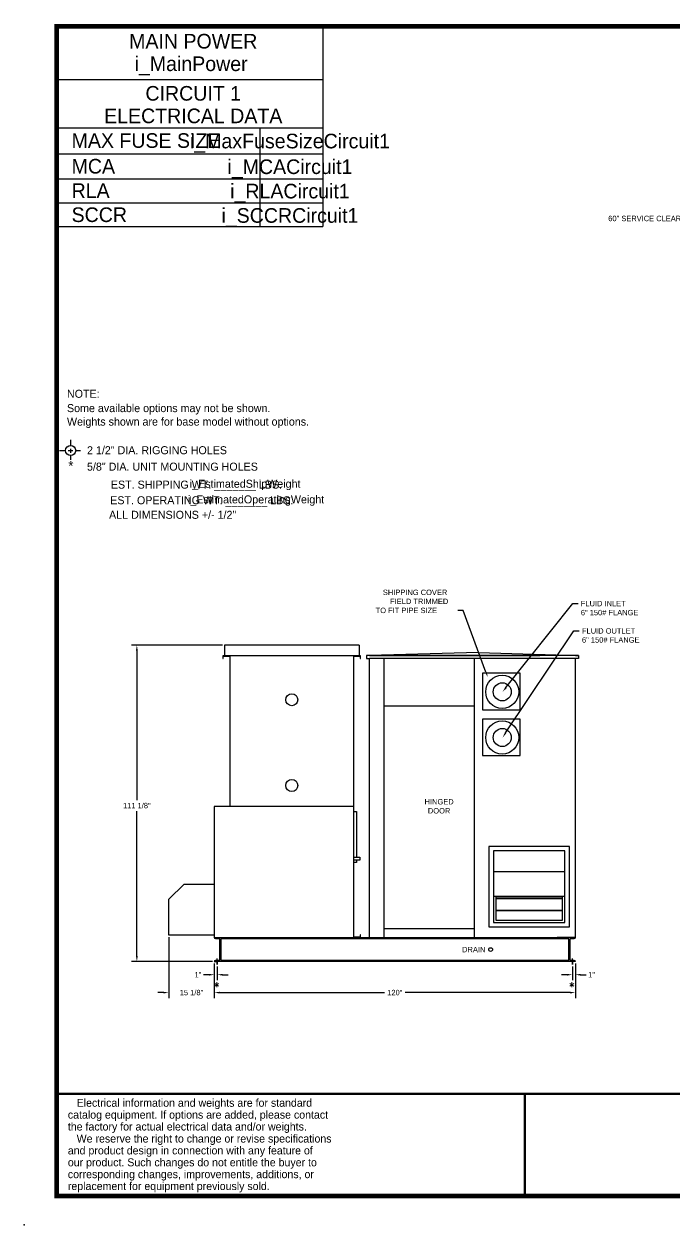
# Model space of a CAD drawing. Header units: inches. Extents: x -268 to 373, y -127 to 277.
# Drawn here: x -267.5 to -51.2, y -127.2 to 272 of the extents above; entities that cross this region are included whole.
import ezdxf
from ezdxf.enums import TextEntityAlignment as Align

# ---------------------------------------------------------------- set-up
doc = ezdxf.new("R2010")
doc.units = ezdxf.units.IN
doc.header["$MEASUREMENT"] = 0
doc.layers.get('0').update_dxf_attribs({"color": 10})
doc.layers.add('C1E', color=1, linetype='Continuous')
doc.styles.add('ROMANS', font='romans.shx', dxfattribs={"height": 0.125})

msp = doc.modelspace()

# ---------------------------------------------------------------- linework, layer by layer
at = {"lineweight": 30}
for p, q in [((-252.05238, 133.76737), (-252.05238, 132.00235)), ((-255.70922, 130.19081), (-253.91922, 130.19081)), ((-252.8865, 130.19081), (-251.37715, 130.19081)), ((-252.05238, 130.76287), (-252.05238, 129.42805)), ((-252.05238, 128.47461), (-252.05238, 127.08268)), ((-250.34443, 130.19081), (-248.81514, 130.19081)), ((-101.15055, -117.62395), (-101.15055, -83.60395))]:
    msp.add_line(p, q, dxfattribs=at)
at = {"color": 1, "ltscale": 5}
for p, q in [((-201.57893, 65.49027), (-231.85318, 65.49027)), ((-230.05318, 63.69027), (-230.05318, 13.97777)), ((-152.70393, 62.11027), (-153.70393, 62.11027)), ((-153.70393, 62.11027), (-153.70393, 61.11027)), ((-153.70393, 61.11027), (-152.70393, 61.11027)), ((-116.51643, 63.11027), (-152.70393, 62.11027)), ((-152.70393, 62.11027), (-96.1746, 62.11027)), ((-83.32893, 62.11027), (-152.70393, 62.11027)), ((-152.70393, -31.63473), (-152.70393, 61.11027)), ((-83.32893, 61.11027), (-152.70393, 61.11027)), ((-147.8713, -31.63473), (-147.8713, 61.11027)), ((-117.8713, -31.63473), (-117.8713, 61.11027)), ((-116.51643, 63.11027), (-83.32893, 62.11027)), ((-84.32893, 62.11027), (-83.32893, 62.11027)), ((-84.32893, -31.63473), (-84.32893, 61.11027)), ((-83.32893, 62.11027), (-83.32893, 61.11027)), ((-102.72158, 56.17217), (-115.20075, 56.17217)), ((-115.20075, 56.17217), (-115.20075, 44.03575)), ((-102.72158, 44.03575), (-102.72158, 56.17217)), ((-147.8713, 45.36527), (-117.8713, 45.36527)), ((-115.20075, 44.03575), (-102.72158, 44.03575)), ((-102.72158, 40.91814), (-115.20075, 40.91814)), ((-115.20075, 40.91814), (-115.20075, 28.78172)), ((-102.72158, 28.78172), (-102.72158, 40.91814)), ((-152.70393, -31.63473), (-152.70393, 38.49027)), ((-115.20075, 28.78172), (-102.72158, 28.78172)), ((-230.05318, -37.83473), (-230.05318, 10.37777)), ((-219.45393, -31.50973), (-219.45393, -51.77779)), ((-204.32893, -31.63473), (-86.57893, -31.63473)), ((-204.32893, -31.63473), (-204.32893, -31.63473)), ((-202.07893, -39.63473), (-202.07893, -31.63473)), ((-155.70393, -31.63473), (-152.70393, -31.63473)), ((-152.70393, -31.63473), (-146.70393, -31.63473)), ((-147.8713, -28.63473), (-117.8713, -28.63473)), ((-84.32893, -31.63473), (-90.32893, -31.63473)), ((-86.57893, -31.63473), (-86.57893, -39.63473)), ((-84.32893, -31.63473), (-84.32893, -31.63473)), ((-203.95393, -32.00973), (-202.82893, -32.00973)), ((-202.45393, -38.88473), (-202.45393, -32.38473)), ((-202.07893, -32.00973), (-86.57893, -32.00973)), ((-86.20393, -32.38473), (-86.20393, -38.88473)), ((-85.82893, -32.00973), (-84.70393, -32.00973)), ((-204.95393, -39.63473), (-231.85318, -39.63473)), ((-84.32893, -39.63473), (-204.32893, -39.63473)), ((-204.32893, -39.63473), (-204.32893, -39.63473)), ((-204.32893, -39.63473), (-203.32893, -39.63473)), ((-202.82893, -39.25973), (-203.95393, -39.25973)), ((-203.32893, -40.63473), (-203.32893, -38.63473)), ((-203.32893, -39.63473), (-203.32893, -40.63473)), ((-86.57893, -39.25973), (-202.07893, -39.25973)), ((-84.70393, -39.25973), (-85.82893, -39.25973)), ((-85.32893, -40.63473), (-85.32893, -38.63473)), ((-84.32893, -39.63473), (-85.32893, -39.63473)), ((-85.32893, -39.63473), (-85.32893, -40.63473)), ((-84.32893, -39.63473), (-84.32893, -39.63473)), ((-204.32893, -40.25973), (-204.32893, -45.83833)), ((-204.32893, -40.88473), (-204.32893, -51.77779)), ((-204.32893, -40.88473), (-204.32893, -51.77779)), ((-203.32893, -41.25973), (-203.32893, -45.83833)), ((-85.32893, -41.25973), (-85.32893, -45.83833)), ((-84.32893, -40.25973), (-84.32893, -45.83833)), ((-84.32893, -40.88473), (-84.32893, -51.77779)), ((-206.12893, -44.03833), (-207.92893, -44.03833)), ((-201.52893, -44.03833), (-199.72893, -44.03833)), ((-87.12893, -44.03833), (-88.92893, -44.03833)), ((-82.52893, -44.03833), (-80.72893, -44.03833)), ((-221.25393, -49.97779), (-223.05393, -49.97779)), ((-202.52893, -49.97779), (-200.72893, -49.97779)), ((-202.52893, -49.97779), (-147.77893, -49.97779)), ((-86.12893, -49.97779), (-140.87893, -49.97779))]:
    msp.add_line(p, q, dxfattribs=at)
at = {"color": 1, "linetype": 'Continuous'}
for p, q in [((-156.20393, 65.49027), (-200.95393, 65.49027)), ((-200.95393, 65.49027), (-200.95393, 61.99027)), ((-156.20393, 65.49027), (-156.20393, 61.99027)), ((-201.45393, 61.99027), (-201.45393, 61.11027)), ((-199.20393, 61.99027), (-201.45393, 61.99027)), ((-201.45393, 61.11027), (-201.32893, 61.11027)), ((-201.32893, 61.86527), (-199.20393, 61.86527)), ((-201.32893, 61.11027), (-201.32893, 61.86527)), ((-199.20393, 61.99027), (-199.20393, 61.97427)), ((-157.95393, 61.99027), (-199.20393, 61.99027)), ((-157.95393, 61.97427), (-199.20393, 61.97427)), ((-199.20393, 61.86527), (-199.20393, 11.88127)), ((-155.70393, 61.99027), (-157.95393, 61.99027)), ((-157.95393, 61.99027), (-157.95393, 61.97427)), ((-157.95393, 11.88127), (-157.95393, 61.86527)), ((-157.95393, 61.86527), (-155.82893, 61.86527)), ((-155.82893, 61.86527), (-155.82893, 61.11027)), ((-155.82893, 61.11027), (-155.70393, 61.11027)), ((-155.70393, 61.11027), (-155.70393, 61.99027)), ((-184.59485, 11.86527), (-204.32893, 11.86527)), ((-204.32893, 11.86527), (-204.32893, -11.71873)), ((-188.59485, 11.88127), (-199.20393, 11.88127)), ((-199.18793, 11.88127), (-199.18793, 11.86527)), ((-157.95393, 11.88127), (-184.59485, 11.88127)), ((-157.95393, 11.86527), (-184.59485, 11.86527)), ((-157.96993, 11.86527), (-157.96993, 11.88127)), ((-157.95393, -31.50973), (-157.95393, 11.86527)), ((-157.95393, 10.24027), (-157.07893, 10.24027)), ((-157.07893, 10.24027), (-157.07893, -5.00973)), ((-86.32893, -1.38473), (-113.07893, -1.38473)), ((-113.07893, -1.38473), (-113.07893, -28.13473)), ((-87.82893, -2.88473), (-111.57893, -2.88473)), ((-111.57893, -2.88473), (-111.57893, -26.63473)), ((-87.82893, -26.63473), (-87.82893, -2.88473)), ((-86.32893, -28.13473), (-86.32893, -1.38473)), ((-157.95393, -5.00973), (-155.95393, -5.00973)), ((-155.95393, -6.00973), (-157.95393, -6.00973)), ((-157.07893, -6.75973), (-157.95393, -6.75973)), ((-157.07893, -6.00973), (-157.07893, -6.75973)), ((-155.95393, -5.00973), (-155.95393, -6.00973)), ((-204.31293, -11.71873), (-204.32893, -11.71873)), ((-204.32893, -11.71873), (-204.32893, -13.88473)), ((-204.31293, -11.71873), (-204.31293, -31.61873)), ((-219.45393, -18.97573), (-214.36293, -13.88473)), ((-214.36293, -13.88473), (-204.32893, -13.88473)), ((-204.32893, -13.88473), (-204.32893, -30.88473)), ((-219.45393, -30.88473), (-219.45393, -18.97573)), ((-110.79768, -17.99844), (-110.79768, -25.85348)), ((-88.61018, -18.61094), (-110.79768, -18.61094)), ((-110.79768, -18.67344), (-88.61018, -18.67344)), ((-88.61018, -25.85348), (-88.61018, -17.99844)), ((-88.61018, -22.67344), (-110.79768, -22.67344)), ((-110.79768, -22.73594), (-88.61018, -22.73594)), ((-111.57893, -26.63473), (-87.82893, -26.63473)), ((-110.79768, -25.85348), (-88.61018, -25.85348)), ((-204.32893, -30.88473), (-219.45393, -30.88473)), ((-204.32893, -30.88473), (-204.32893, -31.61873)), ((-204.31293, -31.61873), (-204.32893, -31.61873)), ((-204.32893, -31.61873), (-204.32893, -31.63473)), ((-204.32893, -31.63473), (-155.70393, -31.63473)), ((-155.82893, -31.50973), (-157.95393, -31.50973)), ((-155.82893, -30.75473), (-155.82893, -31.50973)), ((-155.70393, -30.75473), (-155.82893, -30.75473)), ((-155.70393, -31.63473), (-155.70393, -30.75473)), ((-113.07893, -28.13473), (-86.32893, -28.13473))]:
    msp.add_line(p, q, dxfattribs=at)
at = {"ltscale": 5}
for p, q in [((-87.82893, -9.88826), (-111.57893, -9.88826)), ((-87.82893, -17.99844), (-111.57893, -17.99844))]:
    msp.add_line(p, q, dxfattribs=at)
at = {"const_width": 1.5552}
msp.add_lwpolyline([(-256.67055, -117.62395), (365.40945, -117.62395), (365.40945, 271.17605), (-256.67055, 271.17605), (-256.67055, -117.62395)], dxfattribs=at)
at = {"color": 1, "ltscale": 5}
for points in [[(-114.05444, 56.52849), (-121.59759, 77.05528), (-123.39759, 77.05528)], [(-107.39118, 51.39767), (-85.20957, 79.32771), (-83.40957, 79.32771)], [(-107.51054, 36.30974), (-84.83368, 70.24493), (-83.03368, 70.24493)]]:
    msp.add_lwpolyline(points, dxfattribs=at)
at = {"lineweight": 30, "const_width": 0.7776}
for points in [[(-100.23118, -83.60395), (-256.67055, -83.60395)], [(365.40945, -83.60395), (-101.15055, -83.60395), (-101.15055, -117.62395)]]:
    msp.add_lwpolyline(points, dxfattribs=at)
at = {"lineweight": 30}
msp.add_circle((-252.05238, 130.19081), 1.6784, dxfattribs=at)
at = {"color": 1, "ltscale": 5}
for centre, radius in [((-108.62917, 49.98811), 5.5), ((-108.62917, 49.98811), 3), ((-108.62917, 34.81314), 5.5), ((-108.62917, 34.81314), 3), ((-112.48261, -35.67276), 0.625)]:
    msp.add_circle(centre, radius, dxfattribs=at)
at = {"color": 1, "linetype": 'Continuous'}
for centre in [(-178.57893, 47.36527), (-178.57893, 18.86527)]:
    msp.add_circle(centre, 2, dxfattribs=at)
at = {"color": 1, "ltscale": 5}
for centre, start, end in [((-203.95393, -31.63473), 180, 270), ((-84.70393, -31.63473), 270, 360), ((-202.82893, -32.38473), 0, 90), ((-85.82893, -32.38473), 90, 180), ((-203.95393, -39.63473), 90, 180), ((-202.82893, -38.88473), 270, 0), ((-85.82893, -38.88473), 180, 270), ((-84.70393, -39.63473), 0, 90)]:
    msp.add_arc(centre, 0.375, start, end, dxfattribs=at)
msp.add_point((-267.54375, -127.21366))
for points in [[(-230.35318, 63.69027), (-229.75318, 63.69027), (-230.05318, 65.49027)], [(-113.77285, 56.63197), (-113.43357, 54.83896), (-114.33602, 56.42501)], [(-107.15625, 51.21109), (-108.51063, 49.98811), (-107.62611, 51.58424)], [(-107.2611, 36.14306), (-108.51063, 34.81314), (-107.75997, 36.47642)], [(-230.35318, -37.83473), (-229.75318, -37.83473), (-230.05318, -39.63473)], [(-206.12893, -43.73833), (-206.12893, -44.33833), (-204.32893, -44.03833)], [(-201.52893, -43.73833), (-201.52893, -44.33833), (-203.32893, -44.03833)], [(-87.12893, -43.73833), (-87.12893, -44.33833), (-85.32893, -44.03833)], [(-82.52893, -43.73833), (-82.52893, -44.33833), (-84.32893, -44.03833)], [(-221.25393, -49.67779), (-221.25393, -50.27779), (-219.45393, -49.97779)], [(-202.52893, -49.67779), (-202.52893, -50.27779), (-204.32893, -49.97779)], [(-202.52893, -49.67779), (-202.52893, -50.27779), (-204.32893, -49.97779)], [(-86.12893, -49.67779), (-86.12893, -50.27779), (-84.32893, -49.97779)]]:
    msp.add_solid(points, dxfattribs=at)
at = {"layer": 'C1E', "lineweight": 30}
for p, q in [((-168.26869, 271.17605), (-168.26869, 204.68203)), ((-168.26869, 253.37383), (-256.67055, 253.37383)), ((-168.26869, 237.34319), (-256.1854, 237.34319)), ((-189.2026, 237.34319), (-189.2026, 204.68203)), ((-256.21033, 228.85518), (-168.26869, 228.85518)), ((-256.40773, 220.54892), (-168.26869, 220.54892)), ((-256.81594, 212.46717), (-168.26869, 212.46717)), ((-256.80223, 204.68203), (-168.26869, 204.68203))]:
    msp.add_line(p, q, dxfattribs=at)

# ---------------------------------------------------------------- texts
at = {"color": 1}
for s, p in [('60" SERVICE CLEARANCE', (-73.40265, 206.42447)), ('SHIPPING COVER', (-148.29759, 82.15528)), ('FIELD TRIMMED', (-145.89759, 79.15528)), ('FLUID INLET', (-82.50957, 78.42771)), ('TO FIT PIPE SIZE', (-150.69759, 76.15528)), ('6" 150# FLANGE', (-82.50957, 75.42771)), ('6" 150# FLANGE', (-82.13368, 66.34493)), ('FLUID OUTLET', (-82.13368, 69.34493))]:
    msp.add_text(s, height=1.8, dxfattribs=at).set_placement(p)
at = {"lineweight": 30}
for s, height, p in [('NOTE:', 2.659392, (-253.2746, 147.73128)), ('Some available options may not be shown.', 2.659392, (-253.2746, 142.95805)), ('Weights shown are for base model without options.', 2.659392, (-253.2746, 138.47411)), ('2 1/2" DIA. RIGGING HOLES', 2.659392, (-246.61688, 128.96544)), ('5/8" DIA. UNIT MOUNTING HOLES', 2.659392, (-246.61688, 123.51064)), ('   Electrical information and weights are for standard', 2.63169, (-252.9809, -87.92218)), ('catalog equipment. If options are added, please contact', 2.63169, (-252.9809, -91.86972)), ('the factory for actual electrical data and/or weights.', 2.63169, (-252.9809, -95.81725)), ('   We reserve the right to change or revise specifications', 2.63169, (-252.9809, -99.81457)), ('and product design in connection with any feature of', 2.63169, (-252.9809, -103.7621)), ('our product. Such changes do not entitle the buyer to', 2.63169, (-252.9809, -107.70964)), ('corresponding changes, improvements, additions, or ', 2.63169, (-252.9809, -111.65717)), ('replacement for equipment previously sold.', 2.63169, (-252.9809, -115.60471))]:
    msp.add_text(s, height=height, dxfattribs=at).set_placement(p)
for s, height, p in [('*', 3.27288, (-251.98331, 123.46458)), ('EST. SHIPPING WT. _______ LBS.', 2.659392, (-210.23433, 117.5345)), ('i_EstimatedShipWeight', 2.6624441, (-194.07041, 117.82502)), ('EST. OPERATING WT. _______ LBS.', 2.659392, (-208.46846, 112.33256)), ('i_EstimatedOperatingWeight', 2.659392, (-190.43154, 112.62307)), ('ALL DIMENSIONS +/- 1/2"', 2.659392, (-218.15196, 107.50622))]:
    msp.add_text(s, height=height, dxfattribs=at).set_placement(p, align=Align.CENTER)
at = {"color": 1, "style": 'ROMANS'}
for p in [(-204.53911, -49.4966), (-86.53911, -49.4966)]:
    msp.add_text('*', height=2.99066, dxfattribs=at).set_placement(p)
at = {"color": 1, "ltscale": 5, "char_height": 1.8}
for s, insert, attachment_point in [('\\A1;111 1/8"', (-230.05318, 12.17777), 5), ('HINGED\\PDOOR', (-129.61656, 11.94752), 5), ('DRAIN', (-114.23766, -36.57381), 9), ('\\A1;1"', (-209.72893, -44.03833), 5), ('\\A1;1"', (-78.92893, -44.03833), 5), ('\\A1;15 1/8"', (-211.89143, -49.97779), 5), ('\\A1;120"', (-144.32893, -49.97779), 5)]:
    msp.add_mtext(s, dxfattribs=dict(at, insert=insert, attachment_point=attachment_point))
at = {"layer": 'C1E', "lineweight": 30}
for s, p in [('MAIN POWER', (-211.31109, 263.80934)), ('i_MainPower', (-212.0207, 256.31818)), ('CIRCUIT 1', (-211.31109, 246.48514)), ('ELECTRICAL DATA', (-211.31109, 238.99399)), ('i_MaxFuseSizeCircuit1', (-179.17854, 230.62987)), ('i_MCACircuit1', (-179.17854, 222.09405)), ('i_RLACircuit1', (-179.17854, 213.99405)), ('i_SCCRCircuit1', (-179.17854, 205.89405))]:
    msp.add_text(s, height=4.86, dxfattribs=at).set_placement(p, align=Align.CENTER)
for s, p in [('MAX FUSE SIZE', (-251.73749, 230.79376)), ('MCA', (-251.73749, 222.25794)), ('RLA', (-251.73749, 214.15794)), ('SCCR', (-251.73749, 206.14229))]:
    msp.add_text(s, height=4.86, dxfattribs=at).set_placement(p)

doc.saveas('drawing.dxf')
